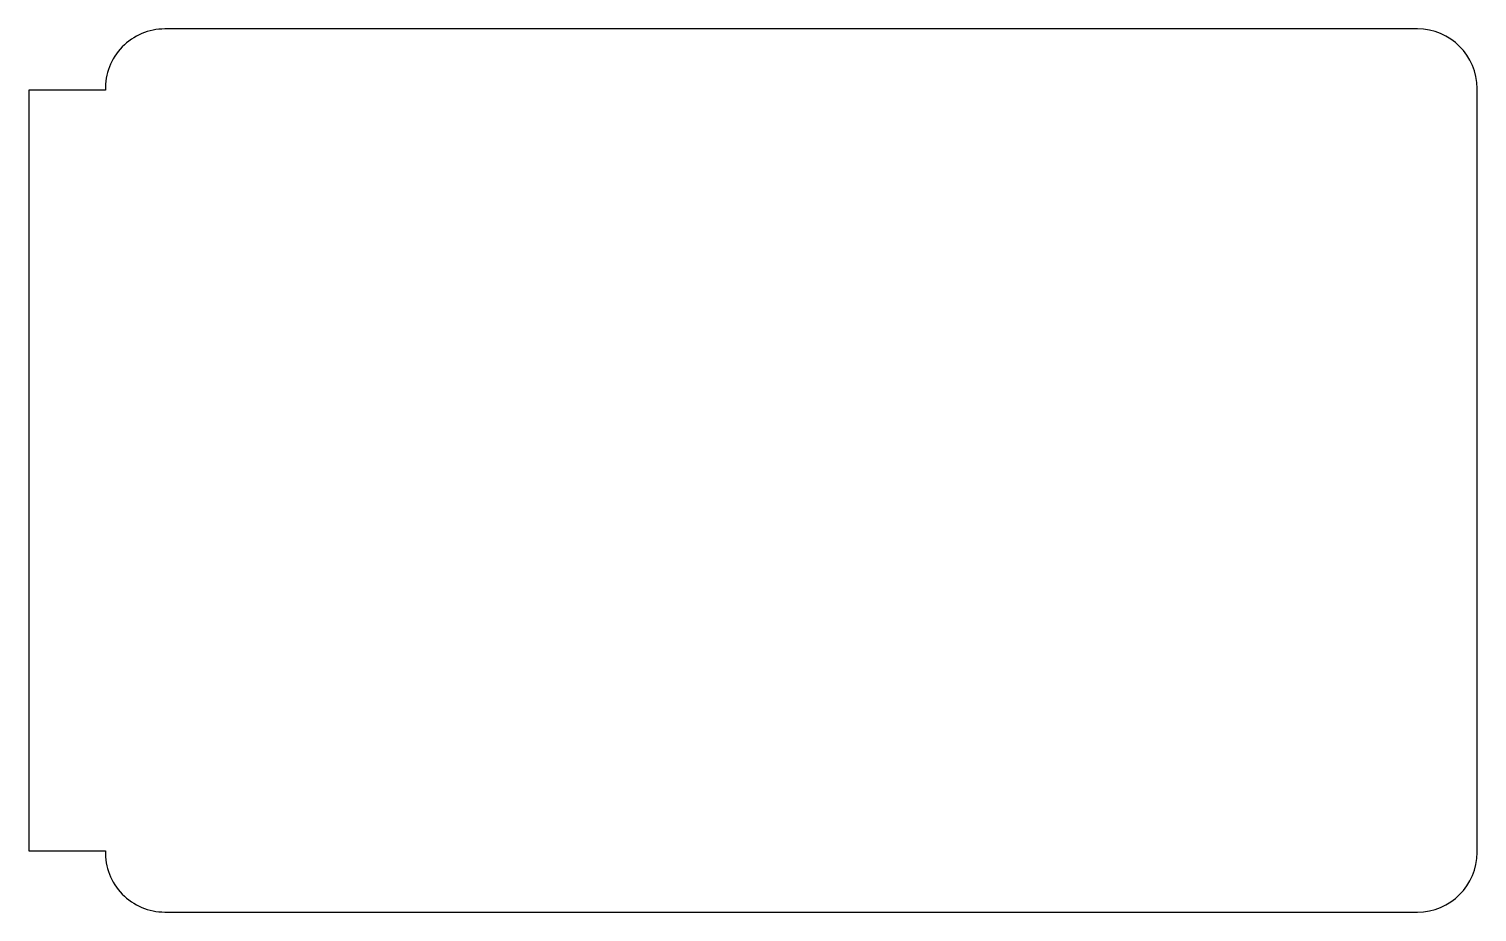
# Model space of a CAD drawing. Header units: millimetres. Extents: x -47.4 to 47.4, y -28.9 to 28.9.
import ezdxf

# ---------------------------------------------------------------- set-up
doc = ezdxf.new("R2010")
doc.units = ezdxf.units.MM

msp = doc.modelspace()

# ---------------------------------------------------------------- linework, layer by layer
at = {"color": 7, "linetype": 'Continuous', "lineweight": 25}
for p, q in [((43.5, 28.9), (-38.5, 28.9)), ((-47.4, 24.9), (-47.4, -24.9)), ((-42.399, 24.9), (-47.4, 24.9)), ((47.4, -25), (47.4, 25)), ((-47.4, -24.9), (-42.399, -24.9)), ((-38.5, -28.9), (43.5, -28.9))]:
    msp.add_line(p, q, dxfattribs=at)
for centre, start, end in [((-38.5, 25), 90, 181.46928), ((43.5, 25), 0, 90), ((-38.5, -25), 178.53072, 270), ((43.5, -25), 270, 0)]:
    msp.add_arc(centre, 3.9, start, end, dxfattribs=at)

doc.saveas('drawing.dxf')
